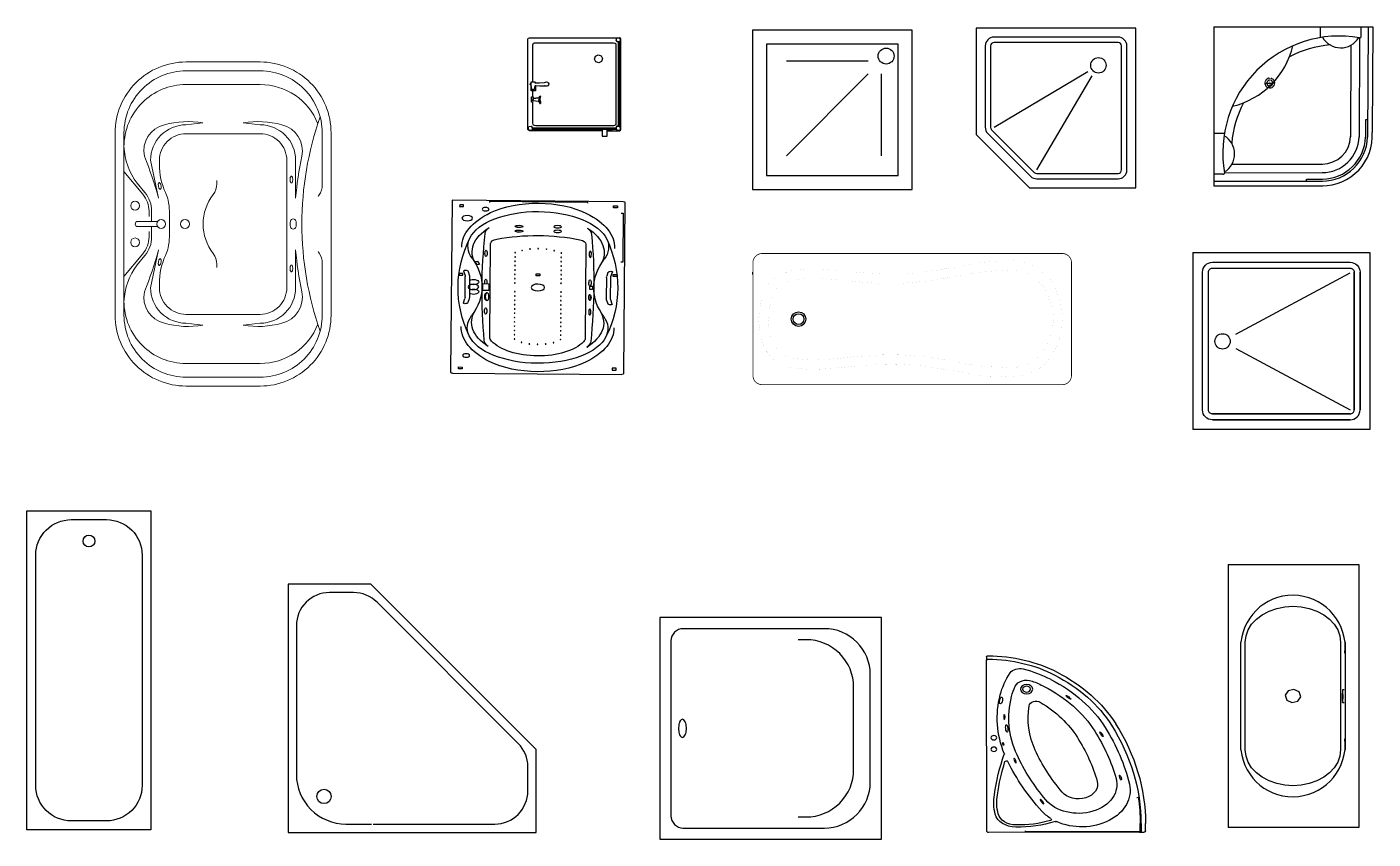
# Model space of a CAD drawing. Header units: millimetres. Extents: x -1044 to 14019, y -747 to 8847.
# Drawn here: x 6305 to 13904, y 3932 to 8516 of the extents above; entities that cross this region are included whole.
import ezdxf

# ---------------------------------------------------------------- set-up
doc = ezdxf.new("R2010")
doc.units = ezdxf.units.MM
doc.linetypes.add('ELGO_LTYPE0', pattern=[0])
doc.linetypes.add('HIDDEN', pattern=[0.375, 0.25, -0.125])
doc.layers.add('SANTEH', color=7, linetype='Continuous')

# ---------------------------------------------------------------- blocks, each defined once
blk = doc.blocks.new('K10-13')
blk.add_lwpolyline([(0, 0), (1400, 0), (1400, 466.7), (466.7, 1400), (0, 1400)], close=True)
for points in [[(480.8, 46.7), (1166.7, 46.7, 0.414214), (1353.3, 233.3), (1353.3, 370, 0.198912), (1298.7, 502), (502, 1298.7, 0.198912), (370, 1353.3), (233.3, 1353.3, 0.414214), (46.7, 1166.7), (46.7, 326.7, 0.414214), (326.7, 46.7)], [(326.7, 46.7), (470.5, 46.7, 0.414214)]]:
    blk.add_lwpolyline(points, format="xyb")
blk.add_circle((202.7, 202.7), 40.4)
blk = doc.blocks.new('K10-47')
for p, q in [((50.7, 1084.8), (50.7, 84.8)), ((294.3, 623.5), (939.6, 970.6)), ((294.3, 542.9), (939.6, 195.9)), ((1050.7, 84.8), (50.7, 84.8))]:
    blk.add_line(p, q)
blk.add_lwpolyline([(50.7, 1084.8), (1050.7, 1084.8), (1050.7, 84.8)])
for points in [[(939.6, 140.3), (161.8, 140.3, -0.414214), (106.3, 195.9), (106.3, 973.7, -0.414214), (161.8, 1029.2)], [(939.6, 173.7), (161.8, 173.7, -0.414214), (139.6, 195.9), (139.6, 973.7, -0.414214), (161.8, 995.9)], [(161.8, 1029.2), (939.6, 1029.2, -0.414214), (995.2, 973.7), (995.2, 195.9, -0.141372)], [(161.8, 995.9), (939.6, 995.9, -0.414214), (961.8, 973.7), (961.8, 195.9, -0.139565)], [(161.8, 173.7), (939.6, 173.7, 0.414214), (961.8, 195.9), (961.8, 973.7, 0.139565)], [(161.8, 140.3), (939.6, 140.3, 0.414214), (995.2, 195.9), (995.2, 973.7, 0.141372)]]:
    blk.add_lwpolyline(points, format="xyb")
blk.add_circle((219.3, 583.2), 43.3)
blk = doc.blocks.new('K10-46')
for p, q in [((-800, -558.6), (-269.9, -244.3)), ((-558.2, -799.5), (-245.8, -268.4))]:
    blk.add_line(p, q)
blk.add_lwpolyline([(0, 0), (-900, 0), (-900, -600), (-600, -900), (0, -900)], close=True)
for points in [[(-100, -50), (-800, -50, 0.414214), (-850, -100), (-850, -558.6, 0.198912), (-835.4, -593.9), (-593.9, -835.4, 0.198912), (-558.6, -850), (-100, -850, 0.414214), (-50, -800), (-50, -100, 0.414214)], [(-100, -80), (-800, -80, 0.414214), (-820, -100), (-820, -558.6, 0.198912), (-814.1, -572.7), (-572.7, -814.1, 0.198912), (-558.6, -820), (-100, -820, 0.414214), (-80, -800), (-80, -100, 0.414214)]]:
    blk.add_lwpolyline(points, format="xyb", close=True)
blk.add_circle((-211, -209.4), 43.3)
blk = doc.blocks.new('K10-9')
blk.add_lwpolyline([(0, 0), (0, 700), (1800, 700), (1800, 0)], close=True)
for points in [[(50, 250), (50, 450, -0.414214), (250, 650), (1550, 650, -0.414214), (1750, 450), (1750, 345.3, -0.414214)], [(1750, 342.5), (1750, 250, -0.414214), (1550, 50), (250, 50, -0.414214), (50, 250)]]:
    blk.add_lwpolyline(points, format="xyb")
blk.add_circle((1629.1, 350), 33.3)
blk = doc.blocks.new('M_BATH_TOIL_3D BATH_P')
at = {"color": 0, "linetype": 'ByBlock', "lineweight": -2}
blk.add_lwpolyline([(0, 1), (0, 0), (1, 0), (1, 1)], close=True, dxfattribs=at)
for points in [[(0.1049, 0.95, 0.414214), (0.05, 0.8951), (0.05, 0.1049, 0.414214), (0.1049, 0.05), (0.7432, 0.05, 0.414214), (0.95, 0.2568), (0.95, 0.7432, 0.414214), (0.7432, 0.95)], [(0.1017, 0.5408), (0.0959, 0.5385, 0.100067), (0.0892, 0.5289, 0.057853), (0.085, 0.515), (0.084, 0.5), (0.0855, 0.4834, 0.057853), (0.0892, 0.4711, 0.100067), (0.0959, 0.4615), (0.1017, 0.4592), (0.1075, 0.4615, 0.100067), (0.1142, 0.4711, 0.057853), (0.1179, 0.4834), (0.1194, 0.5), (0.1179, 0.5166, 0.057853), (0.1142, 0.5289, 0.100067), (0.1075, 0.5385)]]:
    blk.add_lwpolyline(points, format="xyb", close=True, dxfattribs=at)
blk.add_lwpolyline([(0.6248, 0.1), (0.6608, 0.1, 0.414214), (0.8748, 0.3139), (0.8748, 0.6861, 0.414214), (0.6608, 0.9), (0.6248, 0.9)], format="xyb", dxfattribs=at)
at = {"layer": 'Defpoints', "color": 0, "linetype": 'ByBlock', "lineweight": -2}
for p in [(0, 1), (1, 1), (1, 0)]:
    blk.add_point(p, dxfattribs=at)
blk = doc.blocks.new('v_03')
at = {"layer": 'SANTEH'}
for p, q in [((-965.5, 982.6), (-973.3, 12.2)), ((-965.5, 982.6), (-973.3, 12.2)), ((1.4, 974.8), (-965.5, 982.6)), ((1.4, 974.8), (-965.5, 982.6)), ((-922.2, 957.8), (-922.3, 947)), ((-922.3, 947), (-900.6, 946.8)), ((-900.5, 957.7), (-922.2, 957.8)), ((-900.6, 946.8), (-900.5, 957.7)), ((-753.7, 975.5), (-753.7, 970)), ((-199.6, 971), (-753.7, 975.5)), ((-199.7, 965.6), (-199.6, 971)), ((-53.2, 940), (-53.1, 950.9)), ((-31.5, 939.8), (-53.2, 940)), ((-53.1, 950.9), (-31.4, 950.7)), ((-31.4, 950.7), (-31.5, 939.8)), ((4.4, 4.3), (12.2, 969.3)), ((4.4, 4.3), (12.2, 969.3)), ((-10, 909.8), (0.9, 909.8)), ((0.9, 909.8), (-1.4, 633.3)), ((-752.1, 209.2), (-747.9, 738.7)), ((-209.3, 734.4), (-213.5, 204.8)), ((-835.2, 637.4), (-820.7, 639.5)), ((-824.2, 618.6), (-835.2, 637.4)), ((-809.6, 620.7), (-824.2, 618.6)), ((-820.7, 639.5), (-809.6, 620.7)), ((-1.4, 633.3), (-12.2, 633.4)), ((-925.3, 570.2), (-925.4, 559.4)), ((-925.4, 559.4), (-903.7, 559.2)), ((-903.6, 570), (-925.3, 570.2)), ((-903.7, 559.2), (-903.6, 570)), ((-891.7, 559.4), (-899.5, 583.3)), ((-891.6, 434.8), (-890.6, 552.3)), ((-874.7, 581.3), (-868.2, 561.2)), ((-866.7, 552.1), (-867.7, 434.6)), ((-490.9, 555.9), (-490.8, 566.7)), ((-469.2, 555.7), (-490.9, 555.9)), ((-490.8, 566.7), (-469.1, 566.6)), ((-469.1, 566.6), (-469.2, 555.7)), ((-93.4, 545.9), (-94.4, 428.4)), ((-85, 575), (-91.9, 554.9)), ((-70.5, 428.2), (-69.5, 545.7)), ((-68.3, 552.8), (-60.2, 576.5)), ((-56.3, 552.4), (-56.2, 563.2)), ((-34.6, 552.2), (-56.3, 552.4)), ((-56.2, 563.2), (-34.5, 563.1)), ((-34.5, 563.1), (-34.6, 552.2)), ((-791, 474.3), (-790.7, 512.2)), ((-758.4, 474), (-791, 474.3)), ((-790.7, 512.2), (-758.1, 512)), ((-767.3, 460.8), (-770.2, 460.9)), ((-758.1, 512), (-758.4, 474)), ((-187.2, 478.6), (-187.1, 498.1)), ((-172, 478.5), (-187.2, 478.6)), ((-187.1, 498.1), (-171.9, 498)), ((-171.9, 498), (-172, 478.5)), ((-900.9, 403.9), (-892.8, 427.6)), ((-869.2, 425.5), (-876.1, 405.4)), ((-767.6, 416.8), (-770.6, 416.9)), ((-189.5, 419), (-186.4, 419)), ((-189.2, 449.4), (-186.2, 449.3)), ((-92.9, 419.2), (-86.4, 399.1)), ((-61.6, 397.2), (-69.4, 421)), ((-962.5, 6.7), (-6.5, -1)), ((-962.5, 6.7), (-6.5, -1)), ((-929.7, 30.8), (-929.6, 41.7)), ((-908, 30.6), (-929.7, 30.8)), ((-929.6, 41.7), (-907.9, 41.5)), ((-907.9, 41.5), (-908, 30.6)), ((-60.5, 34.7), (-60.6, 23.8)), ((-60.6, 23.8), (-38.9, 23.6)), ((-38.8, 34.5), (-60.5, 34.7)), ((-38.9, 23.6), (-38.8, 34.5))]:
    blk.add_line(p, q, dxfattribs=at)
at = {"layer": 'SANTEH', "extrusion": (0, 0, -1)}
for centre, major_axis, ratio, start_param, end_param in [((-369.7, 718.5), (539.9, -4.3), 0.49902, 3.123228, 3.930963), ((-478.7, 720.8), (397, -3.2), 0.49902, 3.374173, 6.050605), ((-478.7, 720.8), (397, -3.2), 0.49902, 3.374173, 6.050605), ((-775.8, 932.3), (19, -0.2), 0.49902, 1.570796326794816, 7.853981633974403), ((-478.3, 774.2), (385.1, -3.1), 0.49902, 3.930963, 5.493815), ((1.3, 969.4), (10.9, -0.1), 0.49902, -1.570796, 0), ((1.3, 969.4), (10.9, -0.1), 0.49902, -1.570796, 0), ((-879.4, 881.6), (29.9, -0.2), 0.49902, 1.570796326794892, 7.853981633974478), ((-587.7, 720.3), (539.9, -4.3), 0.49902, -0.78937, 0.018365), ((1465.4, 475.1), (2396.8, -19.3), 0.49902, 2.909013, 3.374173), ((1465.4, 475.1), (2396.8, -19.3), 0.49902, 2.909013, 3.374173), ((-478.7, 720.8), (397, -3.2), 0.49902, 2.790673, 3.374173), ((-402, 688.1), (449.9, -3.6), 0.49902, 2.852896, 3.803062), ((11596.7, 393.6), (12392.6, -99.6), 0.49902, 3.092727, 3.190458), ((-645, 790.9), (133.8, -1.1), 0.49902, 3.190458, 3.731066), ((-693.6, 738.3), (54.3, -0.4), 0.49902, 3.141593, 4.347788), ((-480.8, 455.5), (657.3, -5.3), 0.49902, 4.347788, 5.07699), ((-263.6, 734.8), (54.3, -0.4), 0.49902, -1.206196, 0), ((-311.3, 788.2), (133.8, -1.1), 0.49902, -0.589473, -0.048865), ((-555.9, 689.4), (449.9, -3.6), 0.49902, -0.661469, 0.288697), ((-12557.8, 587.9), (12392.6, -99.6), 0.49902, -0.048865, 0.048865), ((-478.7, 720.8), (397, -3.2), 0.49902, -0.23258, 0.350919), ((-2426.5, 506.4), (2396.8, -19.3), 0.49902, -0.23258, 0.23258), ((-2426.5, 506.4), (2396.8, -19.3), 0.49902, -0.23258, 0.23258), ((-609.3, 687), (2.17, -0.02), 0.49902, 1.570796326795465, 7.853981633975051), ((-569.2, 699.2), (2.17, -0.02), 0.49902, 1.570796326794404, 7.85398163397399), ((-525, 707.4), (2.17, -0.02), 0.49902, 1.570796326794329, 7.853981633973914), ((-478.8, 708.8), (2.17, -0.02), 0.49902, 1.570796326795465, 7.853981633975051), ((-478.8, 708.8), (2.17, -0.02), 0.49902, 1.570796326795465, 7.853981633975051), ((-432.6, 706.7), (2.17, -0.02), 0.49902, 1.570796326795468, 7.853981633975055), ((-388.5, 697.8), (2.17, -0.02), 0.49902, 1.570796326794404, 7.85398163397399), ((-348.6, 684.9), (2.17, -0.02), 0.49902, 1.570796326795465, 7.853981633975051), ((-1739.7, 500.9), (943.8, -7.6), 0.49902, -0.350919, 0.350919), ((-609.9, 613.8), (2.17, -0.02), 0.49902, 1.570796326794616, 7.853981633974202), ((-609.9, 613.8), (2.17, -0.02), 0.49902, 1.570796326794616, 7.853981633974202), ((-609.7, 638.2), (2.17, -0.02), 0.49902, 1.57079632679539, 7.853981633974977), ((-609.5, 662.6), (2.17, -0.02), 0.49902, 1.570796326795465, 7.853981633975051), ((-349.2, 611.7), (2.17, -0.02), 0.49902, 1.570796326794404, 7.85398163397399), ((-349.2, 611.7), (2.17, -0.02), 0.49902, 1.570796326794404, 7.85398163397399), ((-349, 636.1), (2.17, -0.02), 0.49902, 1.570796326793721, 7.853981633973308), ((-348.8, 660.5), (2.17, -0.02), 0.49902, 1.570796326794691, 7.853981633974277), ((778.6, 480.6), (943.8, -7.6), 0.49902, 2.790673, 3.492512), ((-890.9, 583.9), (8.69, -0.07), 0.49902, 2.976425, 4.689319), ((-977.5, 553), (86.9, -0.7), 0.49902, -0.165167, 0), ((-890.8, 580.1), (16.3, -0.1), 0.49902, 4.689319, 6.118018), ((-977.5, 553), (110.8, -0.9), 0.49902, -0.165167, 0), ((-844.3, 520.8), (29.9, -0.2), 0.49902, 3.84902, 8.717351), ((-774.4, 520.2), (0.1, 17.5), 0.367534, 4.230254, 8.336117), ((-610.5, 540.6), (2.17, -0.02), 0.49902, 1.57079632679539, 7.853981633974977), ((-610.3, 565), (2.17, -0.02), 0.49902, 1.570796326794329, 7.853981633973914), ((-610.1, 589.4), (2.17, -0.02), 0.49902, 1.570796326793646, 7.853981633973232), ((-610.1, 589.4), (2.17, -0.02), 0.49902, 1.570796326793646, 7.853981633973232), ((-349.8, 538.5), (2.17, -0.02), 0.49902, 1.570796326795465, 7.853981633975051), ((-349.6, 562.9), (2.17, -0.02), 0.49902, 1.570796326795465, 7.853981633975051), ((-349.4, 587.3), (2.17, -0.02), 0.49902, 1.570796326794404, 7.85398163397399), ((-349.4, 587.3), (2.17, -0.02), 0.49902, 1.570796326794404, 7.85398163397399), ((-186.3, 515.5), (0.1, 17.6), 0.365803, 3.239693, 9.249122), ((17.4, 545), (110.8, -0.9), 0.49902, 3.141593, 3.30676), ((-68.9, 573.5), (16.3, -0.1), 0.49902, 3.30676, 4.735459), ((17.4, 545), (86.9, -0.7), 0.49902, 3.141593, 3.30676), ((-68.7, 577.3), (8.69, -0.07), 0.49902, -1.547727, 0.165167), ((-844.5, 493.7), (29.9, -0.2), 0.49902, 1.570796326794913, 7.853981633974499), ((-844.7, 466.6), (29.9, -0.2), 0.49902, 3.84902, 8.717351), ((-770.4, 438.9), (0.2, 22), 0.482659, 3.141593, 6.283185), ((-767.4, 438.8), (0.2, 22), 0.482659, 3.141593, 9.424778), ((-611.1, 467.4), (2.17, -0.02), 0.49902, 1.570796326795465, 7.853981633975051), ((-610.7, 516.2), (2.17, -0.02), 0.49902, 1.570796326795468, 7.853981633975055), ((-480.5, 490.7), (38, -0.3), 0.49902, 1.57079632679487, 7.853981633974456), ((-350.4, 465.3), (2.17, -0.02), 0.49902, 1.570796326794616, 7.853981633974202), ((-350, 514.1), (2.17, -0.02), 0.49902, 1.570796326795465, 7.853981633975051), ((-892.4, 403.1), (8.69, -0.07), 0.49902, 1.593866, 3.30676), ((-978.5, 435.5), (86.9, -0.7), 0.49902, 0, 0.165167), ((-892.2, 406.9), (16.3, -0.1), 0.49902, 0.165167, 1.593866), ((-978.5, 435.5), (110.8, -0.9), 0.49902, 0, 0.165167), ((-611.7, 394.2), (2.17, -0.02), 0.49902, 1.570796326794404, 7.85398163397399), ((-611.7, 394.2), (2.17, -0.02), 0.49902, 1.570796326794404, 7.85398163397399), ((-611.5, 418.6), (2.17, -0.02), 0.49902, 1.570796326793721, 7.853981633973308), ((-611.3, 443), (2.17, -0.02), 0.49902, 1.570796326794691, 7.853981633974277), ((-351, 392.1), (2.17, -0.02), 0.49902, 1.570796326795468, 7.853981633975055), ((-351, 392.1), (2.17, -0.02), 0.49902, 1.570796326795468, 7.853981633975055), ((-350.8, 416.5), (2.17, -0.02), 0.49902, 1.570796326794587, 7.853981633974174), ((-350.6, 440.9), (2.17, -0.02), 0.49902, 1.570796326794587, 7.853981633974174), ((-186.3, 434.2), (0.1, 15.2), 0.386598, 0, 3.141593), ((16.4, 427.5), (110.8, -0.9), 0.49902, 2.976425, 3.141593), ((-70.3, 400.3), (16.3, -0.1), 0.49902, 1.547727, 2.976425), ((16.4, 427.5), (86.9, -0.7), 0.49902, 2.976425, 3.141593), ((-70.2, 396.5), (8.69, -0.07), 0.49902, -0.165167, 1.547727), ((-482.4, 260.7), (397, -3.2), 0.49902, 2.909013, 3.492512), ((-405.2, 292.1), (449.9, -3.6), 0.49902, 2.480124, 3.430289), ((-612.3, 321), (2.17, -0.02), 0.49902, 1.570796326795465, 7.853981633975051), ((-612.1, 345.4), (2.17, -0.02), 0.49902, 1.570796326795465, 7.853981633975051), ((-611.9, 369.8), (2.17, -0.02), 0.49902, 1.570796326795465, 7.853981633975051), ((-611.9, 369.8), (2.17, -0.02), 0.49902, 1.570796326795465, 7.853981633975051), ((-351.6, 318.9), (2.17, -0.02), 0.49902, 1.570796326794691, 7.853981633974277), ((-351.4, 343.3), (2.17, -0.02), 0.49902, 1.570796326795465, 7.853981633975051), ((-351.2, 367.7), (2.17, -0.02), 0.49902, 1.570796326795468, 7.853981633975055), ((-351.2, 367.7), (2.17, -0.02), 0.49902, 1.570796326795468, 7.853981633975055), ((-559.1, 293.4), (449.9, -3.6), 0.49902, -0.288697, 0.661469), ((-482.4, 260.7), (397, -3.2), 0.49902, -0.350919, 0.23258), ((-373.4, 261.2), (539.9, -4.3), 0.49902, 2.352222, 3.159957), ((-612.9, 247.8), (2.17, -0.02), 0.49902, 1.570796326794404, 7.85398163397399), ((-612.7, 272.2), (2.17, -0.02), 0.49902, 1.570796326794404, 7.85398163397399), ((-612.5, 296.6), (2.17, -0.02), 0.49902, 1.570796326794691, 7.853981633974277), ((-352.1, 245.7), (2.17, -0.02), 0.49902, 1.570796326795465, 7.853981633975051), ((-351.9, 270.1), (2.17, -0.02), 0.49902, 1.570796326794404, 7.85398163397399), ((-351.7, 294.5), (2.17, -0.02), 0.49902, 1.570796326794407, 7.853981633973993), ((-591.4, 263), (539.9, -4.3), 0.49902, -0.018365, 0.78937), ((-482.4, 260.7), (397, -3.2), 0.49902, 0.23258, 2.909013), ((-482.4, 260.7), (397, -3.2), 0.49902, 0.23258, 2.909013), ((-649.8, 193.3), (133.8, -1.1), 0.49902, 2.55212, 3.092727), ((-654.4, 208.4), (97.8, -0.8), 0.49902, 2.696389, 3.141593), ((-482.5, 247.8), (287.8, -2.3), 0.49902, 0.445204, 2.696389), ((-613.3, 199), (2.17, -0.02), 0.49902, 1.570796326793721, 7.853981633973308), ((-613.1, 223.4), (2.17, -0.02), 0.49902, 1.570796326794691, 7.853981633974277), ((-573.4, 180.5), (2.17, -0.02), 0.49902, 1.570796326794404, 7.85398163397399), ((-529.3, 171.6), (2.17, -0.02), 0.49902, 1.570796326795465, 7.853981633975051), ((-483.1, 169.4), (2.17, -0.02), 0.49902, 1.570796326795468, 7.853981633975055), ((-483.1, 169.4), (2.17, -0.02), 0.49902, 1.570796326794329, 7.853981633973914), ((-436.9, 170.8), (2.17, -0.02), 0.49902, 1.570796326794691, 7.853981633974277), ((-392.7, 179), (2.17, -0.02), 0.49902, 1.570796326794691, 7.853981633974277), ((-352.5, 197), (2.17, -0.02), 0.49902, 1.570796326794691, 7.853981633974277), ((-352.3, 221.3), (2.17, -0.02), 0.49902, 1.570796326794329, 7.853981633973914), ((-311.3, 205.6), (97.8, -0.8), 0.49902, 0, 0.445204), ((-316.1, 190.6), (133.8, -1.1), 0.49902, 0.048865, 0.589473), ((-885.6, 106.4), (19.6, -0.2), 0.49902, 1.570796326794832, 7.853981633974418), ((-962.4, 12.1), (10.9, -0.1), 0.49902, 1.570796, 3.141593), ((-962.4, 12.1), (10.9, -0.1), 0.49902, 1.570796, 3.141593), ((-482.8, 207.3), (385.1, -3.1), 0.49902, 0.78937, 2.352222), ((-6.4, 4.4), (10.9, -0.1), 0.49902, 0, 1.570796), ((-6.4, 4.4), (10.9, -0.1), 0.49902, 0, 1.570796)]:
    blk.add_ellipse(centre, major_axis=major_axis, ratio=ratio, start_param=start_param, end_param=end_param, dxfattribs=at)
at = {"layer": 'SANTEH'}
for centre in [(-586.4, 835.2), (-586.6, 808.8)]:
    blk.add_ellipse(centre, major_axis=(21.7, -0.2), ratio=0.278643, start_param=3.141593, end_param=9.424778, dxfattribs=at)
at = {"layer": 'SANTEH', "extrusion": (0, 0, -1)}
for centre, major_axis, ratio in [((-369.1, 833.4), (21.7, -0.2), 0.278643), ((-369.4, 807.1), (21.7, -0.2), 0.278643), ((-185, 678.1), (0.1, 17.6), 0.365771), ((-189.3, 434.2), (0.1, 15.2), 0.386598), ((-187.6, 352.8), (0.1, 17.6), 0.365771)]:
    blk.add_ellipse(centre, major_axis=major_axis, ratio=ratio, dxfattribs=at)
at = {"layer": 'SANTEH'}
for centre in [(-773, 682.9), (-775.7, 357.6)]:
    blk.add_ellipse(centre, major_axis=(0.1, 17.6), ratio=0.365771, dxfattribs=at)
blk = doc.blocks.new('v_04')
at = {"layer": 'SANTEH'}
for p, q in [((-2.3, 984.7), (-2.2, 965.1)), ((-2.3, 984.7), (-2.2, 965.1)), ((0, -0.1), (-2.2, 965.1)), ((0, -0.1), (-2.2, 965.1)), ((657.8, 666.2), (657.8, 666.2)), ((854.3, 190.9), (845.6, 190.1)), ((217.5, -2.8), (217.5, 3.7)), ((865.7, 10), (865.6, 44.5)), ((865.7, -4.6), (865.7, 10)), ((870, 44.6), (870.1, 2)), ((870, 44.6), (870.1, 2)), ((870.1, 5.2), (870.1, -1.3)), ((896.2, 2), (896.1, 44.6)), ((896.2, 2), (896.1, 44.6)), ((861.4, -4.6), (8.7, -6.6)), ((861.4, -4.6), (8.7, -6.6)), ((870.1, -1.3), (217.5, -2.8)), ((861.4, -4.6), (887.5, -4.5)), ((861.4, -4.6), (887.5, -4.5))]:
    blk.add_line(p, q, dxfattribs=at)
at = {"layer": 'SANTEH', "extrusion": (0, 0, -1)}
for centre, major_axis, ratio, start_param, end_param in [((6.4, 984.7), (8.7, 0.02), 0.749537, 3.141593, 4.724968), ((6.4, 984.7), (8.7, 0.02), 0.749537, 3.141593, 4.724968), ((-1.1, 466.2), (700.4, 1.6), 0.749537, -1.558217, -0.963458), ((-1.1, 466.2), (700.4, 1.6), 0.749537, -1.558217, -0.963458), ((6.5, 965.1), (8.73, 0.02), 0.749537, 3.138293, 4.722161), ((6.5, 965.1), (8.73, 0.02), 0.749537, 3.138293, 4.722161), ((-1.2, 466.3), (674.3, 1.6), 0.749537, -1.557585, -0.96332), ((-1.2, 466.3), (674.3, 1.6), 0.749537, -1.557585, -0.96332), ((185.5, 874.2), (60, 0.1), 0.749537, 3.610862, 5.044499), ((185.5, 874.2), (60, 0.1), 0.749537, 3.610862, 5.044499), ((-1.1, 466.2), (635.2, 1.5), 0.749537, -1.238687, -0.963458), ((-1.1, 466.2), (635.2, 1.5), 0.749537, -1.238687, -0.963458), ((698.9, 680.4), (635.2, 1.5), 0.749537, 3.335633, 3.610862), ((698.9, 680.4), (635.2, 1.5), 0.749537, 3.335633, 3.610862), ((224.4, 802.6), (67.9, 0.2), 0.749537, 3.475448, 5.179913), ((-1.1, 466.2), (569.9, 1.3), 0.749537, -1.103273, -0.963458), ((-162.1, 291.8), (917.9, 2.1), 0.749537, -0.963458, -0.439344), ((-162.1, 291.8), (917.9, 2.1), 0.749537, -0.963458, -0.439344), ((-162.1, 291.8), (957.1, 2.2), 0.749537, -0.963458, -0.439344), ((-162.1, 291.8), (957.1, 2.2), 0.749537, -0.963458, -0.439344), ((-162.1, 291.8), (983.2, 2.3), 0.749537, -0.963458, -0.439344), ((-162.1, 291.8), (983.2, 2.3), 0.749537, -0.963458, -0.439344), ((976.4, 640.2), (917.9, 2.1), 0.749537, 2.847497, 3.335633), ((976.4, 640.2), (917.9, 2.1), 0.749537, 2.847497, 3.335633), ((976.4, 640.2), (852.7, 2), 0.749537, 2.811519, 3.335633), ((698.9, 680.4), (569.9, 1.3), 0.749537, 3.335633, 3.475448), ((224.4, 802.6), (34.8, 0.1), 0.749537, 1.570796326794857, 7.853981633974444), ((224.4, 802.6), (22.6, 0.1), 0.749537, 1.570796326794869, 7.853981633974455), ((-162.1, 291.8), (852.7, 2), 0.749537, -0.963458, -0.439344), ((976.4, 640.2), (743.9, 1.7), 0.749537, 2.811519, 3.268349), ((277.2, 705.4), (39.2, 0.1), 0.749537, 3.268349, 5.387011), ((-162.1, 291.8), (743.9, 1.7), 0.749537, -0.896174, -0.439344), ((98.9, 645.6), (-0.5, 14.3), 0.263701, 3.145691385527711, 9.428876692707298), ((39.5, 528.1), (16.5, 0), 0.749537, 1.570796326794974, 7.85398163397456), ((-870.2, 40.5), (1635.7, 3.8), 0.749537, -0.439344, -0.209342), ((-870.2, 40.5), (1701, 3.9), 0.749537, -0.439344, -0.174859), ((-870.2, 40.5), (1701, 3.9), 0.749537, -0.439344, -0.174859), ((-870.2, 40.5), (1740.1, 4), 0.749537, -0.439344, 0), ((-870.2, 40.5), (1740.1, 4), 0.749537, -0.439344, 0), ((-870.2, 40.5), (1766.2, 4.1), 0.749537, -0.439344, 0), ((-870.2, 40.5), (1766.2, 4.1), 0.749537, -0.439344, 0), ((39.6, 463.7), (16.5, 0), 0.749537, 1.570796326794974, 7.85398163397456), ((1716.8, 832.2), (1527, 3.5), 0.749537, 2.581517, 2.811519), ((-870.2, 40.5), (1527, 3.5), 0.749537, -0.439344, -0.209342), ((2013.2, 55.5), (1981.3, 4.6), 0.749537, 3.247069, 3.403231), ((2013.2, 55.5), (1981.3, 4.6), 0.749537, 3.247069, 3.403231), ((2013.2, 55.5), (1964.4, 4.5), 0.749537, 3.246959, 3.376276), ((2013.2, 55.5), (1964.4, 4.5), 0.749537, 3.246959, 3.376276), ((90.1, 436.8), (8.7, 0.02), 0.749537, -0.294096, 0.261639), ((90.1, 436.8), (8.7, 0.02), 0.749537, -0.294096, 0.261639), ((110.4, 391.9), (8.7, 0.02), 0.749537, 3.376276, 5.935595), ((110.4, 391.9), (8.7, 0.02), 0.749537, 3.376276, 5.935595), ((1716.8, 832.2), (1701, 3.9), 0.749537, 2.547034, 2.794002), ((1716.8, 832.2), (1701, 3.9), 0.749537, 2.547034, 2.794002), ((159.2, 398.8), (-5.9, 13.6), 0.246105, 3.185449, 9.468634), ((1716.8, 832.2), (1635.7, 3.8), 0.749537, 2.581517, 2.811519), ((516.6, 264.6), (217.5, 0.5), 0.749537, -0.209342, 2.581517), ((535.4, 230), (273.2, 0.6), 0.749537, -0.174859, 2.120632), ((535.4, 230), (273.2, 0.6), 0.749537, -0.174859, 2.120632), ((516.6, 264.6), (108.8, 0.3), 0.749537, -0.209342, 2.581517), ((495.6, 163.6), (456.8, 1.1), 0.749537, 2.948439, 3.272647), ((495.6, 163.6), (456.8, 1.1), 0.749537, 2.948439, 3.272647), ((495.6, 163.6), (439.9, 1), 0.749537, 2.948439, 3.273135), ((495.6, 163.6), (439.9, 1), 0.749537, 2.948439, 3.273135), ((311.1, 168.1), (-10.3, 12), 0.215807, 3.201149347935227, 9.484334655114814), ((-870.2, 40.5), (1735.8, 4), 0.749537, -0.112732, 0), ((166.9, 114.6), (121.8, 0.3), 0.749537, 1.600577, 2.948439), ((166.9, 114.6), (121.8, 0.3), 0.749537, 1.600577, 2.948439), ((166.9, 114.6), (104.9, 0.2), 0.749537, 1.600577, 2.948439), ((166.9, 114.6), (104.9, 0.2), 0.749537, 1.600577, 2.948439), ((535.4, 230), (273.2, 0.6), 0.749537, 2.264736, 2.547034), ((535.4, 230), (273.2, 0.6), 0.749537, 2.264736, 2.547034), ((178.2, 414.5), (522, 1.2), 0.749537, 1.16497, 1.600577), ((178.2, 414.5), (522, 1.2), 0.749537, 1.16497, 1.600577), ((178.2, 414.5), (505.1, 1.2), 0.749537, 1.207234, 1.600577), ((178.2, 414.5), (505.1, 1.2), 0.749537, 1.207234, 1.600577), ((355.5, 67.1), (8.7, 0.02), 0.749537, -0.876857, 1.207234), ((355.5, 67.1), (8.7, 0.02), 0.749537, -0.876857, 1.207234), ((388.5, 49.5), (8.7, 0.02), 0.749537, 4.306563, 5.262225), ((388.5, 49.5), (8.7, 0.02), 0.749537, 4.306563, 5.262225), ((861.4, 1.9), (8.7, 0.02), 0.749537, 0, 1.570796), ((861.4, 1.9), (8.7, 0.02), 0.749537, 0, 1.570796), ((887.5, 2), (8.7, 0.02), 0.749537, 0, 1.570796), ((887.5, 2), (8.7, 0.02), 0.749537, 0, 1.570796), ((8.7, 0), (8.7, 0.02), 0.749537, 1.570796, 3.141593), ((8.7, 0), (8.7, 0.02), 0.749537, 1.570796, 3.141593)]:
    blk.add_ellipse(centre, major_axis=major_axis, ratio=ratio, start_param=start_param, end_param=end_param, dxfattribs=at)
at = {"layer": 'SANTEH'}
for centre, major_axis, ratio, start_param, end_param in [((460.3, 756.2), (-13.1, 10.4), 0.193598, 3.082858276111752, 9.366043583291338), ((80.3, 739), (4.3, 19.2), 0.392575, 0.041562, 6.324747), ((112.2, 580.6), (-2.5, 21.4), 0.267691, -0.013797, 6.269388), ((647.1, 548.1), (-8.8, 12.7), 0.227381, 3.085291405719508, 9.368476712899094), ((91.9, 493.5), (-2.84, 9.01), 0.258979, 3.106595, 9.38978), ((753.5, 303.4), (-4.2, 14), 0.254784, 3.108831, 9.392016)]:
    blk.add_ellipse(centre, major_axis=major_axis, ratio=ratio, start_param=start_param, end_param=end_param, dxfattribs=at)
blk = doc.blocks.new('s_44')
at = {"ltscale": 600}
blk.add_line((-1798.7, 252.4), (-1798.7, 264.5), dxfattribs=at)
at = {"ltscale": 600, "const_width": 4.23}
blk.add_lwpolyline([(-1798.7, -317.4), (-1798.7, 317.4, -0.414214), (-1745.8, 370.3), (-52.9, 370.3, -0.414214), (0, 317.4), (0, -317.4, -0.414214), (-52.9, -370.3), (-1745.8, -370.3, -0.414214)], format="xyb", close=True, dxfattribs=at)
at = {"ltscale": 600, "const_width": 0.106}
for points in [[(-1765.9, -2.2), (-1763.1, -35.3), (-1752, -100.4), (-1736.8, -151.4), (-1717.1, -190.6), (-1693.2, -219.8), (-1666.4, -240.3), (-1638.4, -254.2), (-1609.9, -264.6), (-1580, -272.5), (-1548.5, -278.1), (-1515.3, -281.7), (-1480.2, -283.4), (-1443.2, -283.4), (-1404, -281.9), (-1362.5, -279.1), (-1318.6, -275.2), (-1272.5, -270.6), (-1224.5, -265.8), (-1174.6, -261.2), (-1123.2, -257.4), (-1070.4, -254.8), (-1016.4, -253.9), (-961.5, -255), (-905.7, -258.6), (-849.5, -264.3), (-793.6, -271.6), (-738.5, -280), (-685.2, -289), (-634.1, -298.1), (-585.9, -306.7), (-541.3, -314.4), (-499.4, -320.9), (-397, -324), (-363.5, -326.4), (-330.7, -326.4), (-299.3, -323.4), (-268.8, -317.2), (-238.8, -307.3), (-208.8, -293.6), (-178, -275.3), (-147, -249.8), (-117.5, -215.3), (-91.3, -170), (-69.4, -112.3), (-52.6, -40.3), (-48, 4.5), (-52.6, 43), (-69.4, 115), (-91.3, 172.7), (-117.5, 218), (-147, 252.5), (-178, 278), (-208.8, 296.4), (-238.8, 310), (-268.8, 319.9), (-299.3, 326.1), (-330.7, 329.1), (-363.5, 329.1), (-397.3, 326.7), (-499.8, 320.9), (-541.3, 314.4), (-585.9, 306.7), (-634.1, 298.1), (-685.2, 289), (-738.5, 280), (-793.6, 271.6), (-849.5, 264.3), (-905.7, 258.6), (-961.5, 255), (-1016.4, 253.9), (-1070.4, 254.8), (-1123.2, 257.4), (-1174.6, 261.2), (-1224.5, 265.8), (-1272.5, 270.6), (-1318.6, 275.2), (-1362.5, 279.1), (-1404, 281.9), (-1443.2, 283.4), (-1480.2, 283.4), (-1515.3, 281.7), (-1548.5, 278.1), (-1580, 272.5), (-1609.9, 264.6), (-1638.4, 254.2), (-1666.4, 240.3), (-1693.2, 219.8), (-1717.1, 190.6), (-1736.8, 151.4), (-1752, 100.4), (-1763.1, 35.3)], [(-1713.1, 2.2), (-1710.6, -28.6), (-1700.4, -88.3), (-1687.4, -131.8), (-1672.4, -161.7), (-1656.2, -181.5), (-1638.3, -195.2), (-1617.5, -205.6), (-1594.1, -214.1), (-1568.6, -220.8), (-1541, -225.7), (-1511.2, -228.9), (-1478.9, -230.5), (-1444.2, -230.5), (-1406.8, -229.1), (-1366.6, -226.4), (-1323.6, -222.5), (-1277.8, -217.9), (-1229.5, -213.1), (-1179, -208.5), (-1126.4, -204.6), (-1072.2, -201.9), (-1016.3, -201), (-959.2, -202.2), (-901.3, -205.9), (-843.4, -211.8), (-786.1, -219.2), (-730.2, -227.8), (-676.1, -236.9), (-624.8, -246), (-576.7, -254.6), (-532.7, -262.2), (-494.5, -268.2), (-394.3, -271.2), (-361.6, -273.5), (-333.2, -273.5), (-307.1, -271), (-282.4, -266), (-258.1, -258), (-233.4, -246.7), (-208.5, -231.8), (-184.2, -211.9), (-160.9, -184.6), (-139.2, -147.2), (-120.1, -96.8), (-104.8, -31.1), (-100.5, 4.5), (-104.8, 33.8), (-120.1, 99.5), (-139.2, 149.9), (-160.9, 187.3), (-184.2, 214.6), (-208.5, 234.6), (-233.4, 249.4), (-258.1, 260.7), (-282.4, 268.7), (-307.1, 273.7), (-333.2, 276.2), (-361.6, 276.2), (-393.9, 273.9), (-494.2, 268.2), (-532.7, 262.2), (-576.7, 254.6), (-624.8, 246), (-676.1, 236.9), (-730.2, 227.8), (-786.1, 219.2), (-843.4, 211.8), (-901.3, 205.9), (-959.2, 202.2), (-1016.3, 201), (-1072.2, 201.9), (-1126.4, 204.6), (-1179, 208.5), (-1229.5, 213.1), (-1277.8, 217.9), (-1323.6, 222.5), (-1366.6, 226.4), (-1406.8, 229.1), (-1444.2, 230.5), (-1478.9, 230.5), (-1511.2, 228.9), (-1541, 225.7), (-1568.6, 220.8), (-1594.1, 214.1), (-1617.5, 205.6), (-1638.3, 195.2), (-1656.2, 181.5), (-1672.4, 161.7), (-1687.4, 131.8), (-1700.4, 88.3), (-1710.6, 28.6)]]:
    blk.add_lwpolyline(points, close=True, dxfattribs=at)
at = {"ltscale": 600}
for radius in [41, 30.4]:
    blk.add_circle((-1540.8, 0), radius, dxfattribs=at)
blk = doc.blocks.new('s_40')
for p, q in [((-175.0762, 168.790246), (-174.696112, 170.893716)), ((-175.0762, 2.776956), (-175.0762, 168.790246)), ((-174.696112, 170.893716), (-173.699046, 172.026538)), ((-173.699046, 172.026538), (-172.043562, 172.501564)), ((-172.043562, 172.501564), (-169.688106, 172.631026)), ((-169.688106, 172.631026), (-4.334022, 172.631026)), ((-165.189458, 159.48143), (-164.85157, 161.351346)), ((-165.189458, 89.832402), (-165.189458, 159.48143)), ((-164.85157, 161.351346), (-163.96525, 162.358188)), ((-163.96525, 162.358188), (-162.493754, 162.780284)), ((-162.493754, 162.780284), (-160.399818, 162.895488)), ((-160.399818, 162.895488), (-13.418388, 162.895488)), ((-13.418388, 162.895488), (-11.504126, 162.702894)), ((-11.504126, 162.702894), (-10.254336, 162.125396)), ((-10.254336, 162.125396), (-9.559584, 160.992956)), ((-9.559584, 160.992956), (-9.311152, 159.135724)), ((-9.311152, 159.135724), (-9.311152, 11.571646)), ((-8.841802, 168.017768), (-7.261134, 172.034168)), ((-6.151582, 164.64157), (-8.841802, 168.017768)), ((-7.261134, 172.034168), (-2.990056, 172.674418)), ((-1.880504, 165.28182), (-6.151582, 164.64157)), ((-6.151582, 164.64157), (-4.827738, 164.84003)), ((-4.827738, 164.84003), (-4.827738, 5.786132)), ((-4.334022, 172.631026), (-3.702736, 172.567558)), ((-2.990056, 172.674418), (-0.299836, 169.29822)), ((-2.18029, 172.414446), (-2.83537, 172.48025)), ((-2.434588, 165.198802), (-1.880504, 165.28182)), ((-2.434588, 5.364418), (-2.434588, 165.198802)), ((-0.77424, 171.76466), (-2.18029, 172.414446)), ((-0.299836, 169.29822), (-1.880504, 165.28182)), ((0.0072, 170.49079), (-0.77424, 171.76466)), ((0.286722, 168.401336), (0.0072, 170.49079)), ((0.286722, 2.391768), (0.286722, 168.401336)), ((-49.239684, 132.473994), (-47.452354, 137.937498)), ((-46.637298, 127.34785), (-49.239684, 132.473994)), ((-47.452354, 137.937498), (-42.322874, 140.537882)), ((-41.16993, 125.562096), (-46.637298, 127.34785)), ((-42.322874, 140.537882), (-36.855508, 138.751936)), ((-36.04045, 128.16248), (-41.16993, 125.562096)), ((-36.855508, 138.751936), (-34.25312, 133.625984)), ((-34.25312, 133.625984), (-36.04045, 128.16248)), ((-170.578718, 84.88183), (-170.365834, 86.115218)), ((-169.791818, 83.7461), (-170.578718, 84.88183)), ((-170.365834, 86.115218), (-169.210172, 87.115622)), ((-168.73243, 83.252716), (-169.791818, 83.7461)), ((-169.210172, 87.115622), (-168.73243, 87.248992)), ((-168.73243, 89.832402), (-161.632824, 89.832402)), ((-168.73243, 72.479868), (-168.73243, 89.832402)), ((-168.230104, 75.157976), (-168.230104, 80.619336)), ((-162.327362, 80.619336), (-162.327362, 75.157976)), ((-162.028338, 87.813282), (-161.191034, 87.844134)), ((-161.466218, 82.69744), (-160.153152, 82.64842)), ((-161.191034, 87.844134), (-153.016044, 88.073016)), ((-160.414864, 87.86583), (-160.414864, 89.832402)), ((-160.414864, 82.658196), (-160.414864, 72.479868)), ((-160.153152, 82.64842), (-152.200986, 82.419538)), ((-153.016044, 88.073016), (-143.424034, 88.301754)), ((-152.200986, 82.419538), (-142.940044, 82.1908)), ((-142.940044, 82.1908), (-143.758798, 82.365036)), ((-143.424034, 88.301754), (-143.361354, 88.28845)), ((-143.410754, 88.298988), (-141.919732, 88.839436)), ((-142.973256, 82.210922), (-143.32931, 82.464838)), ((-141.63127, 81.718158), (-142.973256, 82.210922)), ((-142.940044, 82.1908), (-142.933608, 82.196284)), ((-141.919732, 88.839436), (-140.414668, 89.371872)), ((-139.368368, 81.422662), (-141.63127, 81.718158)), ((-140.414668, 89.371872), (-138.151766, 89.076376)), ((-137.245918, 82.192182), (-139.368368, 81.422662)), ((-138.151766, 89.076376), (-136.35509, 87.795114)), ((-135.832048, 83.820486), (-137.245918, 82.192182)), ((-136.35509, 87.795114), (-135.506082, 85.871268)), ((-135.506082, 85.871268), (-135.832048, 83.820486)), ((-167.514276, 72.479868), (-168.73243, 72.479868)), ((-162.327362, 75.157976), (-168.230104, 75.157976)), ((-168.022276, 61.195898), (-165.134002, 61.195898)), ((-168.022276, 58.690596), (-168.022276, 61.195898)), ((-168.022276, 51.904678), (-168.022276, 60.33864)), ((-168.022276, 53.741026), (-168.022276, 60.284758)), ((-168.022276, 56.220102), (-168.022276, 51.904678)), ((-168.022276, 51.193142), (-168.022276, 56.220102)), ((-165.134002, 51.193142), (-168.022276, 51.193142)), ((-164.573646, 72.479868), (-167.514276, 72.479868)), ((-165.189458, 61.195898), (-165.189458, 72.479868)), ((-165.189458, 11.914062), (-165.189458, 51.193142)), ((-165.134002, 61.195898), (-165.134002, 56.220102)), ((-165.119934, 58.180856), (-165.117598, 58.527326)), ((-165.119934, 54.45447), (-165.119934, 58.180856)), ((-165.117598, 54.131842), (-165.119934, 54.45447)), ((-154.880096, 59.822034), (-165.117598, 58.527326)), ((-165.117598, 58.540202), (-154.880096, 59.822034)), ((-165.117598, 58.527326), (-165.117598, 58.540202)), ((-154.850794, 52.829504), (-165.117598, 54.131842)), ((-161.632824, 72.479868), (-164.573646, 72.479868)), ((-160.414864, 72.479868), (-161.632824, 72.479868)), ((-155.241036, 59.270906), (-154.880096, 59.822034)), ((-155.216218, 53.342772), (-154.850794, 52.829504)), ((-154.880096, 59.822034), (-154.486918, 59.842586)), ((-154.850794, 52.829504), (-154.457832, 52.850008)), ((-154.844546, 55.762672), (-154.385758, 55.892944)), ((-154.832244, 56.113052), (-154.382634, 55.9834)), ((-154.486918, 59.842586), (-154.121494, 59.329272)), ((-154.457832, 52.850008), (-154.301, 53.089428)), ((-154.391026, 58.596086), (-152.37403, 63.057422)), ((-154.391026, 53.288078), (-152.401972, 48.90623)), ((-154.385758, 55.892944), (-153.3463, 55.968522)), ((-151.349616, 49.204874), (-154.385758, 55.892944)), ((-151.322676, 62.754106), (-154.382634, 55.9834)), ((-154.382634, 55.9834), (-153.374244, 55.966378)), ((-154.121494, 59.329272), (-154.09708, 59.24511)), ((-153.67911, 55.944348), (-153.67911, 55.97167)), ((-152.37403, 63.057422), (-151.322676, 62.754106)), ((-152.271892, 55.980826), (-151.317, 51.987314)), ((-152.268386, 55.965996), (-151.292586, 60.009574)), ((-151.317, 51.987314), (-151.349616, 49.204874)), ((-151.292586, 60.009574), (-151.322676, 62.754106)), ((-152.401972, 48.90623), (-151.349616, 49.204874)), ((-174.71819, 0.143338), (-175.0762, 2.776956)), ((-173.748636, -1.475), (-174.71819, 0.143338)), ((-174.374628, 1.404858), (-172.793962, 5.421496)), ((-171.684384, -1.971102), (-174.374628, 1.404858)), ((-172.793962, 5.421496), (-168.52286, 6.061506)), ((-168.52286, 6.061506), (-165.83264, 2.685356)), ((-165.83264, 2.685356), (-167.413306, -1.331044)), ((-167.413306, -1.331044), (-166.78946, 0.254298)), ((-15.5797, 0.254488), (-166.78946, 0.254298)), ((-166.78946, 0.254298), (-35.019542, 0.254488)), ((-165.848256, 2.645874), (-165.83264, 2.685356)), ((-15.5797, 2.645874), (-165.848256, 2.645874)), ((-164.87112, 9.57303), (-165.189458, 11.914062)), ((-164.00938, 8.134366), (-164.87112, 9.57303)), ((-162.453914, 7.38864), (-164.00938, 8.134366)), ((-160.05528, 7.12614), (-162.453914, 7.38864)), ((-13.75804, 7.12614), (-160.05528, 7.12614)), ((-35.019542, 0.254488), (-35.019542, -12.46972)), ((-25.78187, 0.254488), (-15.5797, 0.254488)), ((-25.78187, -12.46972), (-25.78187, 0.254488)), ((-15.5797, 2.901554), (-8.797074, 2.901554)), ((-15.5797, 0.110722), (-15.5797, 2.901554)), ((-8.797074, 0.110722), (-15.5797, 0.110722)), ((-11.630678, 7.38163), (-13.75804, 7.12614)), ((-10.286332, 8.10194), (-11.630678, 7.38163)), ((-9.566022, 9.445714), (-10.286332, 8.10194)), ((-9.311152, 11.571646), (-9.566022, 9.445714)), ((-8.841802, 1.405048), (-7.261134, 5.421496)), ((-6.151582, -1.971102), (-8.841802, 1.405048)), ((-8.797074, 2.901554), (-8.797074, 1.518726)), ((-8.797074, 2.645874), (-8.35352, 2.645874)), ((-8.797074, 1.34902), (-8.797074, 0.110722)), ((-8.797074, 0.254488), (-7.925034, 0.254488)), ((-8.599616, 6.416178), (-7.888318, 5.637122)), ((-7.925034, 0.254488), (-6.151582, -1.971102)), ((-7.888318, 5.637122), (-7.381868, 5.114842)), ((-7.863474, 7.789422), (-7.112694, 7.025004)), ((-7.261134, 5.421496), (-2.990056, 6.061506)), ((-2.990056, 6.061506), (-0.299836, 2.685356)), ((-0.299836, 2.685356), (-1.880504, -1.330852)), ((-0.810386, -1.511716), (0, 0)), ((0, 0), (0.286722, 2.391768)), ((-171.998836, -2.31409), (-173.748636, -1.475)), ((-169.300414, -2.609396), (-171.998836, -2.31409)), ((-167.413306, -1.331044), (-171.684384, -1.971102)), ((-135.78477, -2.609396), (-169.300414, -2.609396)), ((-86.365272, -2.609396), (-135.78477, -2.609396)), ((-37.267208, -2.609396), (-86.365272, -2.609396)), ((-35.019542, -2.609396), (-37.267208, -2.609396)), ((-35.019542, -12.46972), (-25.78187, -12.46972)), ((-25.78187, -2.609396), (-4.716016, -2.609396)), ((-1.880504, -1.330852), (-6.151582, -1.971102)), ((-4.716016, -2.609396), (-2.322866, -2.322102)), ((-2.322866, -2.322102), (-0.810386, -1.511716))]:
    blk.add_line(p, q)
blk = doc.blocks.new('s_28')
at = {"lineweight": 0}
for p, q in [((127.7, 14.6), (240.2, 14.6)), ((127.7, -14.6), (240.2, -14.6))]:
    blk.add_line(p, q, dxfattribs=at)
for points in [[(400, -914.5), (819, -914.5, 0.414214), (1219, -514.5), (1219, 514.5, 0.414214), (819, 914.5), (400, 914.5, 0.414214), (0, 514.5), (0, -514.5, 0.414214)], [(306.2, 0), (306.2, -72.3, -0.117745), (277.6, -192, 0.107205), (250, -359.8, 0.414214), (400, -509.8), (819, -509.8, 0.414214), (969, -359.8), (969, 0), (969, 359.8, 0.414214), (819, 509.8), (400, 509.8, 0.414214), (250, 359.8, 0.107205), (277.6, 192, -0.117745), (306.2, 72.3)], [(255.2, 195.9, -0.205176), (252.6, 196.5, -0.096641), (248.9, 200.5, -0.053524), (246.4, 205.8, -0.04054), (244.4, 213.3, -0.04054), (243.6, 221.1, -0.053524), (244.1, 227, -0.096641), (246.1, 231.9, -0.205176), (248.3, 233.4, -0.205176), (250.9, 232.8, -0.096641), (254.6, 228.9, -0.053524), (257.1, 223.5, -0.04054), (259.1, 216, -0.04054), (259.9, 208.3, -0.053524), (259.4, 202.4, -0.096641), (257.3, 197.4, -0.205176)], [(995, 231.9, -0.205176), (992.6, 232.9, -0.096641), (989.7, 237.4, -0.053524), (988.2, 243.1, -0.04054), (987.5, 250.9, -0.04054), (988.2, 258.7, -0.053524), (989.7, 264.4, -0.096641), (992.6, 268.9, -0.205176), (995, 269.9, -0.205176), (997.4, 268.9, -0.096641), (1000.3, 264.4, -0.053524), (1001.9, 258.7, -0.04054), (1002.5, 250.9, -0.04054), (1001.9, 243.1, -0.053524), (1000.3, 237.4, -0.096641), (997.4, 232.9, -0.205176)], [(1005.1, 29, 0.205176), (995.4, 24.9, 0.096641), (990.5, 17.1, 0.053524), (988.3, 9.4, 0.04054), (987.6, 0, 0.04054), (988.3, -9.4, 0.053524), (990.5, -17.1, 0.096641), (995.4, -24.9, 0.205176), (1005.1, -29, 0.205176), (1014.7, -24.9, 0.096641), (1019.7, -17.1, 0.053524), (1021.8, -9.4, 0.04054), (1022.6, 0, 0.04054), (1021.8, 9.4, 0.053524), (1019.7, 17.1, 0.096641), (1014.7, 24.9, 0.205176)], [(255.2, -195.9, 0.205176), (252.6, -196.5, 0.096641), (248.9, -200.5, 0.053524), (246.4, -205.8, 0.04054), (244.4, -213.3, 0.04054), (243.6, -221.1, 0.053524), (244.1, -227, 0.096641), (246.1, -231.9, 0.205176), (248.3, -233.4, 0.205176), (250.9, -232.8, 0.096641), (254.6, -228.9, 0.053524), (257.1, -223.5, 0.04054), (259.1, -216, 0.04054), (259.9, -208.3, 0.053524), (259.4, -202.4, 0.096641), (257.3, -197.4, 0.205176)], [(995, -231.9, 0.205176), (992.6, -232.9, 0.096641), (989.7, -237.4, 0.053524), (988.2, -243.1, 0.04054), (987.5, -250.9, 0.04054), (988.2, -258.7, 0.053524), (989.7, -264.4, 0.096641), (992.6, -268.9, 0.205176), (995, -269.9, 0.205176), (997.4, -268.9, 0.096641), (1000.3, -264.4, 0.053524), (1001.9, -258.7, 0.04054), (1002.5, -250.9, 0.04054), (1001.9, -243.1, 0.053524), (1000.3, -237.4, 0.096641), (997.4, -232.9, 0.205176)]]:
    blk.add_lwpolyline(points, format="xyb", close=True, dxfattribs=at)
for points in [[(1145.6, 154.8, -0.009392), (1151.6, 163.9, 0.150753), (1169, 220.3), (1169, 514.5, 0.414214), (819, 864.5), (400, 864.5, 0.414214), (50, 514.5), (50, -514.5, 0.414214), (400, -864.5), (819, -864.5, 0.414214), (1169, -514.5), (1169, -220.3, 0.150753), (1151.6, -163.9, -0.009392), (1145.6, -154.8)], [(50, 0), (50, 437.1, -0.414214), (400, 787.1), (819, 787.1, -0.307587), (1144.4, 566)], [(495.9, 570.6, 0.114312), (278, 559.7, 0.409301), (165.3, 382.1, -0.031457), (244.7, 145.9)], [(495.9, 570.6), (400, 559.8, 0.414214), (200, 359.8), (244.7, 145.9)], [(723.1, 570.6, -0.114312), (941, 559.7, -0.409301), (1053.7, 382.1, 0.032836), (1019, 145.9)], [(723.1, 570.6), (819, 559.8, -0.414214), (1019, 359.8), (1019, 145.9)], [(206.2, 14.6), (206.2, 72.3, 0.174868), (168.2, 177.6), (123.8, 231.1, -0.151593), (50, 437.1, -0.151593)], [(50, 296.6), (156.7, 168.1, -0.174868), (191.2, 72.3), (191.2, 41.7)], [(573.5, 245.9), (573.5, 227.4, -0.163881), (553.1, 166.9, 0.163881), (496.9, 0, 0.163881), (553.1, -166.9, -0.163881), (573.5, -227.4), (573.5, -245.9)], [(50, 0), (50, -437.1, 0.414214), (400, -787.1), (819, -787.1, 0.307587), (1144.4, -566)], [(206.2, -14.6), (206.2, -72.3, -0.174868), (168.2, -177.6), (123.8, -231.1, 0.151593), (50, -437.1, 0.151593)], [(50, -296.6), (156.7, -168.1, 0.174868), (191.2, -72.3), (191.2, -41.7)], [(495.9, -570.6, -0.114312), (278, -559.7, -0.409301), (165.3, -382.1, 0.031457), (244.7, -145.9)], [(495.9, -570.6), (400, -559.8, -0.414214), (200, -359.8), (244.7, -145.9)], [(723.1, -570.6, 0.114312), (941, -559.7, 0.409301), (1053.7, -382.1, -0.032836), (1019, -145.9)], [(723.1, -570.6), (819, -559.8, 0.414214), (1019, -359.8), (1019, -145.9)]]:
    blk.add_lwpolyline(points, format="xyb", dxfattribs=at)
for centre in [(112.5, 103.5), (260, 0), (394.4, 0), (112.5, -103.5)]:
    blk.add_circle(centre, 24.6, dxfattribs=at)
for centre, radius, start, end in [((2873.8, 0), 1819.7, 160.60988, 199.39012), ((127.7, 0), 14.6, 90, 270)]:
    blk.add_arc(centre, radius, start, end, dxfattribs=at)
blk = doc.blocks.new('s_92')
at = {"color": 0, "linetype": 'ELGO_LTYPE0'}
for p, q in [((-184.5, 0), (-184.5, -371.9)), ((-184.5, 0), (0, 0)), ((0, 0), (0, -371.9)), ((-144.7, -77.3), (-136.4, -71.1)), ((-136.4, -71.1), (-126.7, -65.9)), ((-126.7, -65.9), (-115.9, -62.1)), ((-115.9, -62.1), (-104.6, -59.9)), ((-104.6, -59.9), (-93, -59.1)), ((-93, -59.1), (-81.4, -59.9)), ((-81.4, -59.9), (-70.1, -62.1)), ((-70.1, -62.1), (-59.3, -65.9)), ((-59.3, -65.9), (-49.5, -71.1)), ((-49.5, -71.1), (-41.3, -77.3)), ((-159.3, -100.9), (-156.3, -92.4)), ((-156.3, -92.4), (-151.3, -84.5)), ((-151.3, -84.5), (-144.7, -77.3)), ((-41.3, -77.3), (-34.6, -84.5)), ((-34.6, -84.5), (-29.7, -92.4)), ((-29.7, -92.4), (-26.6, -100.9)), ((-166.6, -262), (-166.6, -109.8)), ((-160.4, -109.8), (-159.3, -100.9)), ((-160.4, -262), (-160.4, -109.8)), ((-26.6, -100.9), (-25.6, -109.8)), ((-25.6, -109.8), (-25.6, -262)), ((-19.3, -109.8), (-19.3, -262)), ((-99.8, -178.5), (-104.1, -184.8)), ((-104.1, -184.8), (-101.8, -191.7)), ((-91.6, -176.6), (-99.8, -178.5)), ((-84.2, -180.2), (-91.6, -176.6)), ((-86.1, -193.3), (-81.9, -187.1)), ((-81.9, -187.1), (-84.2, -180.2)), ((-23.1, -178.5), (-23.4, -184.8)), ((-23.4, -184.8), (-23.3, -191.7)), ((-22.6, -176.6), (-23.1, -178.5)), ((-22.2, -180.2), (-22.6, -176.6)), ((-22.6, -176.6), (-20.5, -176.6)), ((-22.3, -193.3), (-22.1, -187.1)), ((-22.1, -187.1), (-22.2, -180.2)), ((-101.8, -191.7), (-94.4, -195.2)), ((-94.4, -195.2), (-86.1, -193.3)), ((-23.3, -191.7), (-22.8, -195.2)), ((-22.8, -195.2), (-22.3, -193.3)), ((-22.8, -195.2), (-20.7, -195.2)), ((-159.3, -270.9), (-160.4, -262)), ((-25.6, -262), (-26.6, -270.9)), ((-156.3, -279.5), (-159.3, -270.9)), ((-151.3, -287.4), (-156.3, -279.5)), ((-29.7, -279.5), (-34.6, -287.4)), ((-26.6, -270.9), (-29.7, -279.5)), ((-144.7, -294.6), (-151.3, -287.4)), ((-136.4, -300.8), (-144.7, -294.6)), ((-126.7, -306), (-136.4, -300.8)), ((-49.5, -300.8), (-59.3, -306)), ((-41.3, -294.6), (-49.5, -300.8)), ((-34.6, -287.4), (-41.3, -294.6)), ((-115.9, -309.7), (-126.7, -306)), ((-104.6, -312), (-115.9, -309.7)), ((-93, -312.7), (-104.6, -312)), ((-81.4, -312), (-93, -312.7)), ((-70.1, -309.7), (-81.4, -312)), ((-59.3, -306), (-70.1, -309.7)), ((0, -371.9), (-184.5, -371.9))]:
    blk.add_line(p, q, dxfattribs=at)
at = {"linetype": 'Continuous'}
for centre, start, end in [((-93, -117.6), 354.0196, 174.0196), ((-93, -254.3), 185.9804, 5.9804)]:
    blk.add_arc(centre, 74, start, end, dxfattribs=at)
blk = doc.blocks.new('Dush')
for p, q in [((0, 0), (-900, 0)), ((-900, 0), (-900, -900)), ((0, -900), (0, 0)), ((-725.7, -652.7), (-725.7, -191.3)), ((-652.7, -652.7), (-191.3, -191.3)), ((-652.7, -725.6), (-191.3, -725.6)), ((-900, -900), (0, -900))]:
    blk.add_line(p, q)
blk.add_lwpolyline([(-821.3, -821.3), (-78.8, -821.3), (-78.8, -78.8), (-821.3, -78.8)], close=True)
blk.add_circle((-753.8, -753.8), 45)
blk = doc.blocks.new('A$C4AAB7A9B')
at = {"linetype": 'Continuous'}
for p, q in [((0, 897.4), (595.8, 894.7)), ((0, 0), (0, 897.4)), ((0, 871), (621.6, 868.2)), ((524.3, 870), (524.2, 857.1)), ((524.2, 857.1), (621.6, 856.7)), ((52.2, 831.5), (0, 831.5)), ((61.2, 822.8), (621.4, 820.2)), ((102.8, 774.6), (621.2, 772.2)), ((774.8, 102.8), (773.9, 614.8)), ((822.9, 61.2), (821.9, 614.9)), ((858.5, 524.2), (858.4, 615)), ((871, 0), (869.9, 615)), ((897.4, 0), (896.3, 615.1)), ((61.2, 602.2), (0, 602.2)), ((870, 524.3), (858.5, 524.2)), ((316.7, 344.4), (316.7, 333.3)), ((344.4, 316.7), (333.3, 316.7)), ((602.2, 61.2), (602.2, 0)), ((831.5, 52.2), (831.5, 0)), ((0, 0), (897.4, 0))]:
    blk.add_line(p, q, dxfattribs=at)
at = {"linetype": 'HIDDEN'}
for p, q in [((289.1, 316.7), (333.3, 316.7)), ((316.7, 289.1), (316.7, 333.3))]:
    blk.add_line(p, q, dxfattribs=at)
at = {"linetype": 'Continuous'}
for radius in [1.536381458572577e-11, 1.71772669036928e-11]:
    blk.add_circle((316.7, 316.7), radius, dxfattribs=at)
for centre, radius, start, end in [((613.5, 612.5), 282.8, 359.79939, 93.59099), ((614.4, 612.8), 243.9, 359.72024, 88.3907), ((614.4, 612.8), 255.4, 359.72024, 88.3907), ((709.8, 709.8), 658.4, 170.12181, 279.88736), ((54.5, 824.9), 6.99, 343.43975, 108.66569), ((-0.5, 716.8), 118.6, 299.80018, 59.07428), ((614.4, 612.8), 159.5, 359.72024, 88.3907), ((614.4, 612.8), 207.5, 359.72024, 88.3907), ((709.8, 709.8), 610.4, 184.9964, 207.5101), ((0, 0), 459.8, 13.31975, 76.67879), ((316.7, 316.7), 27.7, 338.81326, 111.18674), ((316.7, 316.7), 16.8, 359.05817, 90.94183), ((709.8, 709.8), 610.4, 242.48845, 264.99962), ((716.8, -0.5), 118.6, 30.92572, 150.19982), ((824.9, 54.5), 6.99, 341.33431, 106.56025)]:
    blk.add_arc(centre, radius, start, end, dxfattribs=at)
at = {"linetype": 'HIDDEN'}
for radius, start, end in [(27.7, 111.18674, 338.81326), (16.8, 90.94183, 359.05817)]:
    blk.add_arc((316.7, 316.7), radius, start, end, dxfattribs=at)

msp = doc.modelspace()

# ---------------------------------------------------------------- block references
at = {"layer": 'SANTEH'}
for name, p, rotation in [('A$C4AAB7A9B', (13004.7, 8515.9), 270), ('Dush', (10401.8, 7597.8), 180), ('K10-9', (7005.4, 3985), 90)]:
    msp.add_blockref(name, p, dxfattribs=dict(at, rotation=rotation))
for name, p, xscale, yscale, zscale in [('s_40', (9657.7, 7937), 3, 3, 3), ('s_92', (13823.1, 5482.1), 3.993000000000001, 3.993000000000001, 3.993000000000001), ('M_BATH_TOIL_3D BATH_P', (9878.5, 3932.2), 1250, 1250, 1250)]:
    msp.add_blockref(name, p, dxfattribs=dict(at, xscale=xscale, yscale=yscale, zscale=zscale))
for name, p in [('K10-46', (12564.7, 8508.6)), ('s_28', (6803.4, 7403.6)), ('v_03', (9670.5, 6554.9)), ('s_44', (12202.1, 6867)), ('K10-47', (12835.3, 6158.2)), ('K10-13', (7779.8, 3970.2)), ('v_04', (11724.3, 3975.8))]:
    msp.add_blockref(name, p, dxfattribs=at)

doc.saveas('drawing.dxf')
